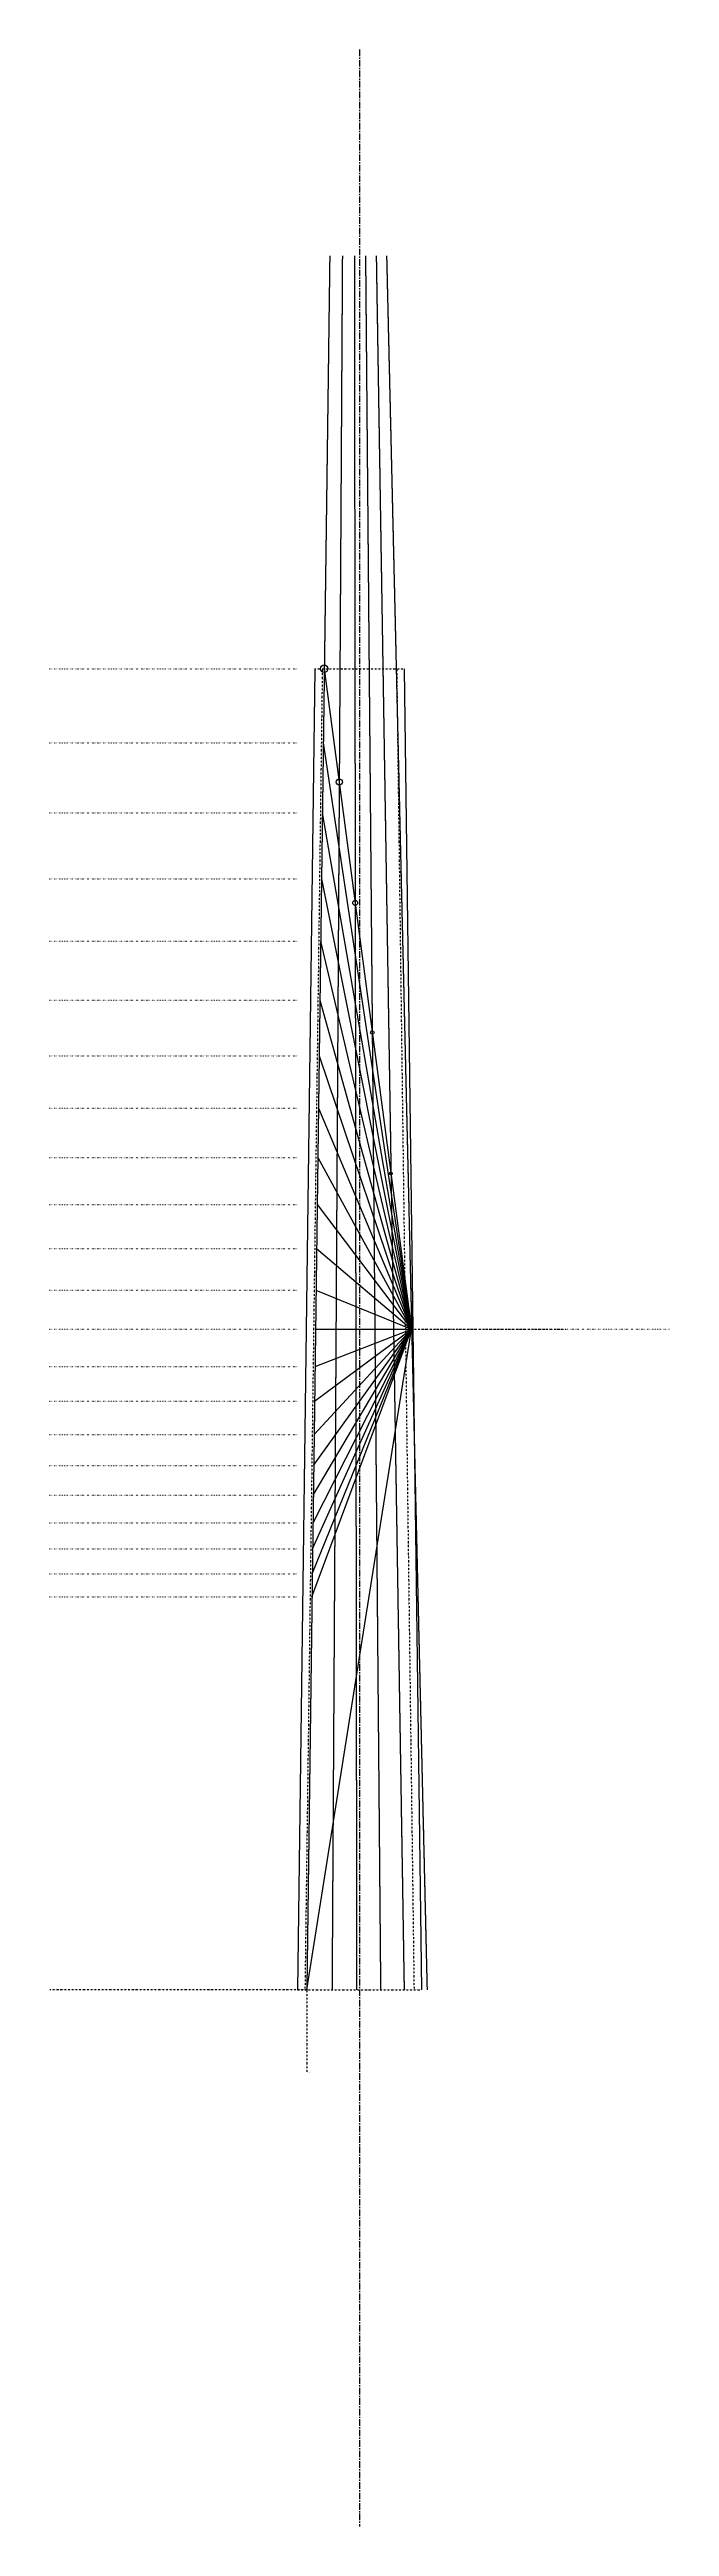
# Model space of a CAD drawing. Header units: millimetres. Extents: x 0 to 300, y -150 to 1050.
import ezdxf

# ---------------------------------------------------------------- set-up
doc = ezdxf.new("R2010")
doc.units = ezdxf.units.MM
for name, pattern in [('CENTER', [5.08, 3.175, -0.635, 0.635, -0.635]), ('DASHED', [1.524, 1.27, -0.254]), ('DASHED2', [0.762, 0.635, -0.127]), ('DOT', [0.508, 0, -0.508]), ('DOT2', [0.254, 0, -0.254])]:
    doc.linetypes.add(name, pattern=pattern)
doc.styles.add('OpenSans', font='OpenSans-Regular.ttf')

msp = doc.modelspace()

# ---------------------------------------------------------------- linework, layer by layer
at = {"linetype": 'CENTER'}
msp.add_line((150, 1050), (150, -150), dxfattribs=at)
at = {"linetype": 'DASHED'}
for p, q in [((135.6, 950), (124.5, 110)), ((141.7, 950), (136.7, 110)), ((147.5, 950), (148.6, 110)), ((152.9, 950), (160.2, 110)), ((158.1, 950), (171.6, 110)), ((163.1, 950), (182.7, 110))]:
    msp.add_line(p, q, dxfattribs=at)
at = {"linetype": 'DASHED2'}
for p, q in [((135.6, 950), (124.5, 110)), ((141.7, 950), (136.7, 110)), ((147.5, 950), (148.6, 110)), ((152.9, 950), (160.2, 110)), ((158.1, 950), (171.6, 110)), ((163.1, 950), (182.7, 110))]:
    msp.add_line(p, q, dxfattribs=at)
at = {"linetype": 'DOT'}
for p, q in [((0, 750), (120, 750)), ((0, 714.1), (120, 714.1)), ((0, 680.2), (120, 680.2)), ((0, 648.2), (120, 648.2)), ((0, 618), (120, 618)), ((0, 589.5), (120, 589.5)), ((0, 562.5), (120, 562.5)), ((0, 537.1), (120, 537.1)), ((0, 513.2), (120, 513.2)), ((0, 490.5), (120, 490.5)), ((0, 469.2), (120, 469.2)), ((0, 449), (120, 449)), ((0, 430), (120, 430)), ((180, 430), (300, 430)), ((180, 430), (300, 430)), ((180, 430), (300, 430)), ((180, 430), (300, 430)), ((180, 430), (300, 430)), ((180, 430), (300, 430)), ((180, 430), (300, 430)), ((180, 430), (300, 430)), ((180, 430), (300, 430)), ((180, 430), (300, 430)), ((180, 430), (300, 430)), ((180, 430), (300, 430)), ((180, 430), (300, 430)), ((180, 430), (300, 430)), ((180, 430), (300, 430)), ((180, 430), (300, 430)), ((180, 430), (300, 430)), ((180, 430), (300, 430)), ((180, 430), (300, 430)), ((180, 430), (300, 430)), ((180, 430), (300, 430)), ((180, 430), (300, 430)), ((0, 412), (120, 412)), ((0, 395.1), (120, 395.1)), ((0, 379.1), (120, 379.1)), ((0, 364), (120, 364)), ((0, 349.7), (120, 349.7)), ((0, 336.3), (120, 336.3)), ((0, 323.6), (120, 323.6)), ((0, 311.6), (120, 311.6)), ((0, 300.3), (120, 300.3))]:
    msp.add_line(p, q, dxfattribs=at)
for p, q in [((128.4, 750), (120, 110)), ((132.9, 750), (175.2, 430)), ((171.6, 750), (180, 110)), ((132.4, 714.1), (175.2, 430)), ((132, 680.2), (175.2, 430)), ((131.6, 648.2), (175.2, 430)), ((131.2, 618), (175.2, 430)), ((130.8, 589.5), (175.2, 430)), ((130.4, 562.5), (175.2, 430)), ((130.1, 537.1), (175.2, 430)), ((129.8, 513.2), (175.2, 430)), ((129.5, 490.5), (175.2, 430)), ((129.2, 469.2), (175.2, 430)), ((128.9, 449), (175.2, 430)), ((124.5, 110), (175.2, 430)), ((124.5, 110), (175.2, 430)), ((127, 300.3), (175.2, 430)), ((127.1, 311.6), (175.2, 430)), ((127.3, 323.6), (175.2, 430)), ((127.5, 336.3), (175.2, 430)), ((127.6, 349.7), (175.2, 430)), ((127.8, 364), (175.2, 430)), ((128, 379.1), (175.2, 430)), ((128.2, 395.1), (175.2, 430)), ((128.5, 412), (175.2, 430)), ((128.7, 430), (175.2, 430))]:
    msp.add_line(p, q)
at = {"linetype": 'DOT2'}
for p, q in [((132, 750), (123.6, 110)), ((128.4, 750), (171.6, 750)), ((168, 750), (176.4, 110)), ((175.2, 430), (250, 430)), ((124.5, 110), (0, 110)), ((120, 110), (180, 110)), ((124.5, 110), (124.5, 70))]:
    msp.add_line(p, q, dxfattribs=at)
for centre, radius in [((132.9, 750), 1.83), ((140.2, 695.1), 1.52), ((147.9, 636.6), 1.17), ((156.2, 573.8), 0.864), ((165.2, 505.5), 0.635), ((175.2, 430), 0.432)]:
    msp.add_circle(centre, radius)

# ---------------------------------------------------------------- texts
at = {"char_height": 0.1, "attachment_point": 1, "style": 'OpenSans'}
for s, insert in [('0 : 0.0 mm', (50, 750)), ('1 : 35.92 mm', (50, 714.1)), ('2 : 69.825 mm', (50, 680.2)), ('3 : 101.826 mm', (50, 648.2)), ('4 : 132.032 mm', (50, 618)), ('5 : 160.542 mm', (50, 589.5)), ('6 : 187.452 mm', (50, 562.5)), ('7 : 212.851 mm', (50, 537.1)), ('8 : 236.825 mm', (50, 513.2)), ('9 : 259.454 mm', (50, 490.5)), ('10 : 280.812 mm', (50, 469.2)), ('11 : 300.972 mm', (50, 449)), ('12 : 320.0 mm', (50, 430)), ('Compensación/Compensation:320.0 mm', (230, 425)), ('320.0 mm', (250, 430)), ('0 : 320.0 mm', (260, 430)), ('1 : 320.0 mm', (260, 430)), ('2 : 320.0 mm', (260, 430)), ('3 : 320.0 mm', (260, 430)), ('4 : 320.0 mm', (260, 430)), ('5 : 320.0 mm', (260, 430)), ('6 : 320.0 mm', (260, 430)), ('7 : 320.0 mm', (260, 430)), ('8 : 320.0 mm', (260, 430)), ('9 : 320.0 mm', (260, 430)), ('10 : 320.0 mm', (260, 430)), ('11 : 320.0 mm', (260, 430)), ('12 : 320.0 mm', (260, 430)), ('13 : 320.0 mm', (260, 430)), ('14 : 320.0 mm', (260, 430)), ('15 : 320.0 mm', (260, 430)), ('16 : 320.0 mm', (260, 430)), ('17 : 320.0 mm', (260, 430)), ('18 : 320.0 mm', (260, 430)), ('19 : 320.0 mm', (260, 430)), ('20 : 320.0 mm', (260, 430)), ('21 : 320.0 mm', (260, 430)), ('13 : 337.96 mm', (50, 412)), ('14 : 354.912 mm', (50, 395.1)), ('15 : 370.913 mm', (50, 379.1)), ('16 : 386.016 mm', (50, 364)), ('17 : 400.271 mm', (50, 349.7)), ('18 : 413.726 mm', (50, 336.3)), ('19 : 426.426 mm', (50, 323.6)), ('20 : 438.413 mm', (50, 311.6)), ('21 : 449.727 mm', (50, 300.3)), ('640.0 mm', (50, 110)), ('Puente con entonación/Intonated Bridge', (124.5, 70))]:
    msp.add_mtext(s, dxfattribs=dict(at, insert=insert))

doc.saveas('drawing.dxf')
